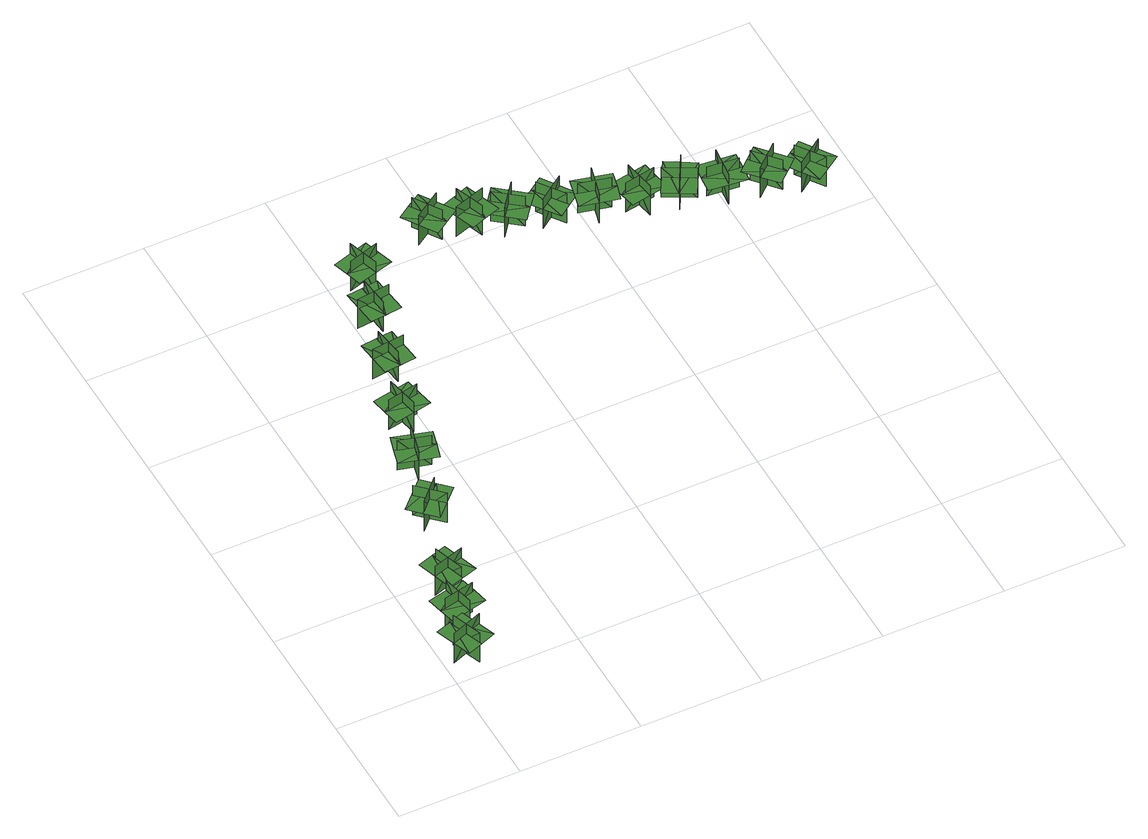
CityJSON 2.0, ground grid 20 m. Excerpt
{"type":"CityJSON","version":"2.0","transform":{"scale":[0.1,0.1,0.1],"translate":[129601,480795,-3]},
"CityObjects":{
"tree1":{"type":"SolitaryVegetationObject","geometry":[{"type":"MultiSurface","lod":"1","boundaries":[[[0,1,2]],[[0,2,3]],[[4,5,6]],[[4,6,7]],[[8,9,10]],[[8,10,11]],[[8,11,12]],[[8,12,13]]]}]},
"tree2":{"type":"SolitaryVegetationObject","geometry":[{"type":"MultiSurface","lod":"1","boundaries":[[[14,15,16]],[[14,16,17]],[[18,19,20]],[[18,20,21]],[[22,23,24]],[[22,24,25]],[[22,25,26]],[[22,26,27]]]}]},
"tree3":{"type":"SolitaryVegetationObject","geometry":[{"type":"MultiSurface","lod":"1","boundaries":[[[28,29,30]],[[28,30,31]],[[32,33,34]],[[32,34,35]],[[36,37,38]],[[36,38,39]],[[36,39,40]],[[36,40,41]]]}]},
"tree4":{"type":"SolitaryVegetationObject","geometry":[{"type":"MultiSurface","lod":"1","boundaries":[[[42,43,44]],[[42,44,45]],[[46,47,48]],[[46,48,49]],[[50,51,52]],[[50,52,53]],[[50,53,54]],[[50,54,55]]]}]},
"tree5":{"type":"SolitaryVegetationObject","geometry":[{"type":"MultiSurface","lod":"1","boundaries":[[[56,57,58]],[[56,58,59]],[[60,61,62]],[[60,62,63]],[[64,65,66]],[[64,66,67]],[[64,67,68]],[[64,68,69]]]}]},
"tree6":{"type":"SolitaryVegetationObject","geometry":[{"type":"MultiSurface","lod":"1","boundaries":[[[70,71,72]],[[70,72,73]],[[74,75,76]],[[74,76,77]],[[78,79,80]],[[78,80,81]],[[78,81,82]],[[78,82,83]]]}]},
"tree7":{"type":"SolitaryVegetationObject","geometry":[{"type":"MultiSurface","lod":"1","boundaries":[[[84,85,86]],[[84,86,87]],[[88,89,90]],[[88,90,91]],[[92,93,94]],[[92,94,95]],[[92,95,96]],[[92,96,97]]]}]},
"tree8":{"type":"SolitaryVegetationObject","geometry":[{"type":"MultiSurface","lod":"1","boundaries":[[[98,99,100]],[[98,100,101]],[[102,103,104]],[[102,104,105]],[[106,107,108]],[[106,108,109]],[[106,109,110]],[[106,110,111]]]}]},
"tree9":{"type":"SolitaryVegetationObject","geometry":[{"type":"MultiSurface","lod":"1","boundaries":[[[112,113,114]],[[112,114,115]],[[116,117,118]],[[116,118,119]],[[120,121,122]],[[120,122,123]],[[120,123,124]],[[120,124,125]]]}]},
"tree10":{"type":"SolitaryVegetationObject","geometry":[{"type":"MultiSurface","lod":"1","boundaries":[[[126,127,128]],[[126,128,129]],[[130,131,132]],[[130,132,133]],[[134,135,136]],[[134,136,137]],[[134,137,138]],[[134,138,139]]]}]},
"tree11":{"type":"SolitaryVegetationObject","geometry":[{"type":"MultiSurface","lod":"1","boundaries":[[[140,141,142]],[[140,142,143]],[[144,145,146]],[[144,146,147]],[[148,149,150]],[[148,150,151]],[[148,151,152]],[[148,152,153]]]}]},
"tree12":{"type":"SolitaryVegetationObject","geometry":[{"type":"MultiSurface","lod":"1","boundaries":[[[154,155,156]],[[154,156,157]],[[158,159,160]],[[158,160,161]],[[162,163,164]],[[162,164,165]],[[162,165,166]],[[162,166,167]]]}]},
"tree13":{"type":"SolitaryVegetationObject","geometry":[{"type":"MultiSurface","lod":"1","boundaries":[[[168,169,170]],[[168,170,171]],[[172,173,174]],[[172,174,175]],[[176,177,178]],[[176,178,179]],[[176,179,180]],[[176,180,181]]]}]},
"tree14":{"type":"SolitaryVegetationObject","geometry":[{"type":"MultiSurface","lod":"1","boundaries":[[[182,183,184]],[[182,184,185]],[[186,187,188]],[[186,188,189]],[[190,191,192]],[[190,192,193]],[[190,193,194]],[[190,194,195]]]}]},
"tree15":{"type":"SolitaryVegetationObject","geometry":[{"type":"MultiSurface","lod":"1","boundaries":[[[196,197,198]],[[196,198,199]],[[200,201,202]],[[200,202,203]],[[204,205,206]],[[204,206,207]],[[204,207,208]],[[204,208,209]]]}]},
"tree16":{"type":"SolitaryVegetationObject","geometry":[{"type":"MultiSurface","lod":"1","boundaries":[[[210,211,212]],[[210,212,213]],[[214,215,216]],[[214,216,217]],[[218,219,220]],[[218,220,221]],[[218,221,222]],[[218,222,223]]]}]},
"tree17":{"type":"SolitaryVegetationObject","geometry":[{"type":"MultiSurface","lod":"1","boundaries":[[[224,225,226]],[[224,226,227]],[[228,229,230]],[[228,230,231]],[[232,233,234]],[[232,234,235]],[[232,235,236]],[[232,236,237]]]}]},
"tree18":{"type":"SolitaryVegetationObject","geometry":[{"type":"MultiSurface","lod":"1","boundaries":[[[238,239,240]],[[238,240,241]],[[242,243,244]],[[242,244,245]],[[246,247,248]],[[246,248,249]],[[246,249,250]],[[246,250,251]]]}]},
"tree19":{"type":"SolitaryVegetationObject","geometry":[{"type":"MultiSurface","lod":"1","boundaries":[[[252,253,254]],[[252,254,255]],[[256,257,258]],[[256,258,259]],[[260,261,262]],[[260,262,263]],[[260,263,264]],[[260,264,265]]]}]}
},
"vertices":[
[15,39,11],[15,39,73],[66,58,73],[66,58,11],[31,72,11],[31,72,73],[49,23,73],[49,23,11],[29,79,53],[3,70,53],[25,10,53],[50,19,53],[76,28,53],[54,88,53],
[66,88,11],[66,88,73],[54,140,73],[54,140,11],[36,108,11],[36,108,73],[86,119,73],[86,119,11],[28,106,53],[34,80,53],[96,94,53],[91,120,53],[85,146,53],[22,132,53],
[54,174,10],[54,174,72],[105,190,72],[105,190,10],[71,205,10],[71,205,72],[87,156,72],[87,156,10],[69,213,52],[43,205,52],[63,144,52],[88,152,52],[114,160,52],[94,221,52],
[99,334,12],[99,334,74],[137,297,74],[137,297,12],[135,334,12],[135,334,74],[99,297,74],[99,297,12],[141,339,54],[122,358,54],[76,313,54],[95,294,54],[114,275,54],[160,320,54],
[153,444,12],[153,444,74],[139,392,74],[139,392,12],[171,412,12],[171,412,74],[121,426,74],[121,426,12],[178,410,54],[185,436,54],[124,453,54],[116,427,54],[109,401,54],[171,384,54],
[179,485,10],[179,485,73],[169,538,73],[169,538,10],[149,506,10],[149,506,73],[200,516,73],[200,516,10],[142,505,52],[147,478,52],[210,490,52],[205,516,52],[200,543,52],[137,531,52],
[229,615,10],[229,615,72],[176,609,72],[176,609,10],[206,587,10],[206,587,72],[200,638,72],[200,638,10],[206,579,52],[233,582,52],[226,646,52],[200,643,52],[173,640,52],[180,577,52],
[257,715,11],[257,715,73],[203,709,73],[203,709,11],[233,687,11],[233,687,73],[228,738,73],[228,738,11],[234,679,53],[261,682,53],[254,746,53],[228,743,53],[201,740,53],[208,677,53],
[259,760,16],[259,760,78],[243,811,78],[243,811,16],[227,778,16],[227,778,78],[277,793,78],[277,793,16],[220,776,57],[227,750,57],[289,768,57],[281,794,57],[273,820,57],[212,801,57],
[404,848,12],[404,848,74],[360,819,74],[360,819,12],[396,813,12],[396,813,74],[368,856,74],[368,856,12],[401,806,54],[423,821,54],[388,874,54],[365,860,54],[343,845,54],[378,791,54],
[468,825,13],[468,825,75],[417,808,75],[417,808,13],[452,793,13],[452,793,75],[434,842,75],[434,842,13],[454,786,54],[480,795,54],[458,855,54],[433,846,54],[408,837,54],[429,777,54],
[514,820,9],[514,820,71],[481,778,71],[481,778,9],[518,784,9],[518,784,71],[478,816,71],[478,816,9],[524,779,51],[541,800,51],[491,840,51],[474,819,51],[457,798,51],[507,758,51],
[539,767,9],[539,767,71],[582,798,71],[582,798,9],[545,803,9],[545,803,71],[575,761,71],[575,761,9],[541,809,51],[519,793,51],[556,741,51],[578,757,51],[600,772,51],[563,825,51],
[630,790,10],[630,790,72],[617,738,72],[617,738,10],[648,759,10],[648,759,72],[598,771,72],[598,771,10],[656,757,52],[662,783,52],[599,798,52],[593,772,52],[587,746,52],[649,731,52],
[691,719,9],[691,719,71],[682,772,71],[682,772,9],[662,741,9],[662,741,71],[713,750,71],[713,750,9],[654,739,51],[659,713,51],[722,724,51],[717,750,51],[713,777,51],[650,766,51],
[769,717,11],[769,717,73],[722,743,73],[722,743,11],[734,708,11],[734,708,73],[759,753,73],[759,753,11],[730,701,53],[753,688,53],[784,743,53],[761,757,53],[738,770,53],[706,714,53],
[803,684,12],[803,684,74],[809,737,74],[809,737,12],[781,713,12],[781,713,74],[832,707,74],[832,707,12],[773,714,53],[770,687,53],[834,679,53],[837,706,53],[840,733,53],[776,740,53],
[889,708,14],[889,708,76],[849,673,76],[849,673,14],[886,672,14],[886,672,76],[852,711,76],[852,711,14],[891,666,56],[911,684,56],[869,732,56],[849,714,56],[829,696,56],[871,649,56],
[908,655,14],[908,655,76],[952,686,76],[952,686,14],[915,691,14],[915,691,76],[945,648,76],[945,648,14],[911,697,56],[889,682,56],[925,629,56],[947,644,56],[969,659,56],[933,712,56]
]}
